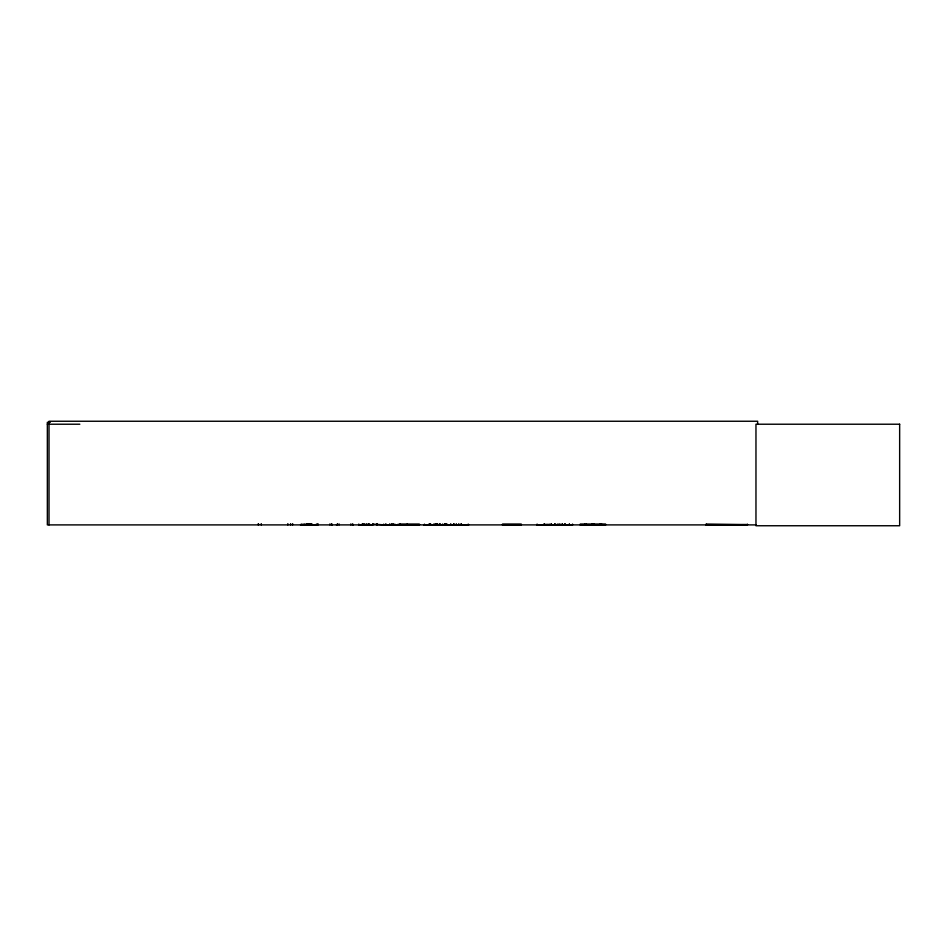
<?xml version="1.0" encoding="UTF-8"?>
<svg xmlns="http://www.w3.org/2000/svg" width="947" height="947" viewBox="0 0 947 947"><rect width="100%" height="100%" fill="white"/><g stroke="black" fill="none" stroke-linecap="round" stroke-linejoin="round"><path stroke-width="1.42" d="M302.176 524.863L302.188 524.058M316.405 524.898L316.416 524.058L316.132 524.792M444.368 524.863L444.368 524.058M706.213 524.224L706.107 524.898L747.467 524.816L706.095 524.224L706.213 524.863M706.107 524.531L747.361 524.496M385.417 524.792L419.474 524.839M536.641 524.792L572.627 524.863L572.521 524.058M300.519 524.898L317.423 524.863L317.411 524.058M372.668 524.792L372.739 524.129M423.865 524.898L468.741 524.816M428.979 524.898L429.133 524.058M309.776 524.768L309.551 523.845M336.422 524.898L337.061 524.792M385.749 524.792L385.808 524.129M549.296 524.792L549.367 524.129L549.426 524.898M446.724 524.792L446.783 524.129M458.703 524.792L458.774 524.129M559.772 524.792L559.831 524.129M424.374 524.792L424.457 524.129L424.552 524.898M429.512 524.792L429.607 524.129M337.298 524.768L337.274 524.058M50.309 422.315L47.35 422.315L47.35 524.898L756.156 524.898M47.35 424.22L79.832 424.22M400.498 524.236L419.462 524.236M502.419 524.236L521.383 524.236M580.097 524.236L605.713 524.236M400.463 524.508L419.497 524.508M502.384 524.484L521.418 524.508M580.061 524.508L605.749 524.484M331.935 524.792L332.409 524.898M353.278 524.792L352.876 524.792M358.771 524.898L358.771 524.058L358.842 524.685L372.739 524.685M373.023 524.129L384.257 524.863M502.395 524.839L521.395 524.839M580.085 524.839L605.725 524.839M391.667 524.792L391.561 524.129M450.902 524.792L450.819 524.129M436.898 524.792L436.816 524.129M383.795 524.792L383.724 524.129L383.653 524.898M369.756 524.792L369.685 524.129L369.602 524.898M569.431 524.792L569.36 524.129M557.392 524.768L557.298 524.058M456.383 524.792L456.312 524.129M558.458 524.768L558.375 524.058M407.222 524.768L407.151 524.058M352.769 524.685L352.769 524.129M331.675 524.685L331.829 524.129M444.463 524.792L444.463 524.058M429.24 524.792L429.24 524.058M301.193 524.898L301.193 524.058M757.636 424.22L757.636 421.249L49.019 421.249L49.019 524.898M601.665 524.058L601.665 524.898M600.067 524.058L600.067 524.898M594.314 523.845L594.314 524.898M593.793 523.845L593.793 524.898M592.715 523.845L592.715 524.898M592.183 523.845L592.183 524.898M586.442 524.058L586.442 524.898M584.832 524.058L584.832 524.898M569.301 524.058L569.301 524.898M565.252 523.845L565.181 524.898M564.732 523.845L564.649 524.898M562.471 523.845L562.471 524.898M562.056 523.845L562.056 524.898M559.902 524.058L559.902 524.898M555.155 523.845L555.155 524.898M554.741 523.845L554.741 524.898M551.438 523.845L551.438 524.898M551 523.845L551 524.898M547.911 524.058L547.911 524.898M546.052 524.058L546.052 524.898M544.466 523.845L544.466 524.898M544.04 523.845L544.04 524.898M537.103 524.058L537.103 524.898M468.232 524.058L468.232 524.898M461.402 523.845L461.402 524.898M460.988 523.845L460.988 524.898M458.833 524.058L458.833 524.898M456.253 524.058L456.253 524.898M454.098 523.845L454.098 524.898M453.684 523.845L453.684 524.898M450.725 524.058L450.725 524.898M446.854 524.058L446.854 524.898M445.871 524.058L445.871 524.898M445.339 523.845L445.339 524.898M445.054 523.845L445.054 524.898M442.521 524.058L442.521 524.898M440.106 523.845L440.106 524.898M439.787 523.845L439.787 524.898M437.893 524.058L437.893 524.898M437.1 523.845L437.029 524.898M436.721 524.898L436.579 523.845L436.496 524.898M435.36 523.845L435.36 524.898M435.075 523.845L435.075 524.898M433.69 524.058L433.69 524.898M430.636 523.845L430.636 524.898M430.317 523.845L430.317 524.898M429.689 524.058L429.689 524.898M400.202 523.845L400.202 524.898M399.776 523.845L399.776 524.898M398.19 524.058L398.19 524.898M394.828 524.058L394.828 524.898M393.242 523.845L393.242 524.898M392.816 523.845L392.816 524.898M391.36 524.058L391.454 524.898M389.714 523.845L389.714 524.898M385.879 524.058L385.879 524.898M377.285 523.845L377.285 524.898M376.906 523.845L376.906 524.898M372.952 524.058L372.81 524.898M368.857 523.845L368.857 524.898M368.478 523.845L368.478 524.898M366.761 523.632L366.761 524.898M364.737 523.632L364.737 524.898M363.186 523.845L363.186 524.898M362.808 523.845L362.808 524.898M362.109 524.058L362.109 524.898M352.663 524.058L352.497 524.898M350.887 523.845L350.887 524.898M339.038 523.845L339.05 524.898M337.428 524.058L337.428 524.898M331.734 524.058L331.734 524.898M331.568 524.058L331.568 524.898M329.958 523.845L329.958 524.898M318.109 523.845L318.109 524.898M311.954 524.058L311.954 524.898M311.551 523.845L311.563 524.898M310.071 523.845L310.071 524.898M310.06 523.845L309.918 524.898L309.823 524.058M309.16 523.632L309.16 524.898L309.03 523.632M308.533 523.845L308.544 524.898M307.905 523.845L307.905 524.898M307.526 523.845L307.526 524.898M307.053 523.632L307.053 524.898M306.07 523.632L306.07 524.898M304.094 523.632L304.094 524.898M292.623 523.632L292.623 524.898M290.599 523.632L290.599 524.898M287.841 523.632L287.841 524.898M261.265 523.632L261.265 524.898M258.507 524.898L258.389 523.632L258.306 524.898M747.361 524.863L747.455 524.224L747.455 524.875M899.65 424.22L755.966 424.22L755.966 525.751L899.65 525.751L899.65 424.22"/></g></svg>
